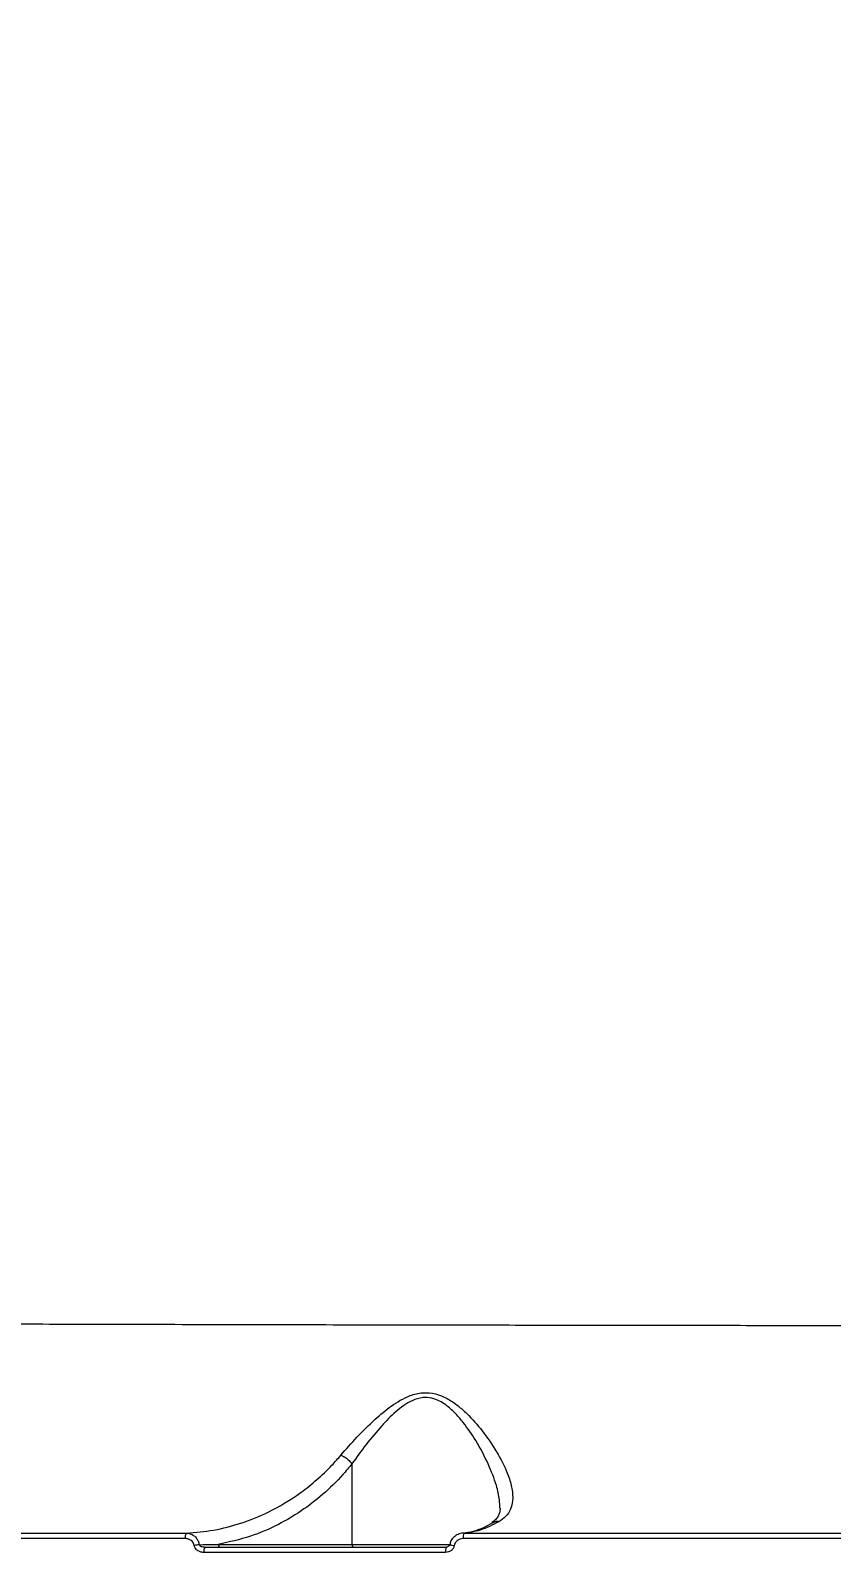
# Model space of a CAD drawing. Header units: millimetres. Extents: x -6901 to 7060, y -7557 to 6158.
# Drawn here: x -1141.4 to -994.5, y 373.2 to 652.4 of the extents above; entities that cross this region are included whole.
import ezdxf

# ---------------------------------------------------------------- set-up
doc = ezdxf.new("R2010")
doc.units = ezdxf.units.MM
for name, color, linetype in [('DIKOM_ОБЪЕКТ', 7, 'Continuous'), ('DIKOM_РАЗМЕР_ЗОНА', 7, 'Continuous'), ('DIKOM_РАЗМЕР_ОБЪЕКТА', 7, 'Continuous')]:
    doc.layers.add(name, color=color, linetype=linetype)
doc.styles.add('style1', font='arial.ttf', dxfattribs={"width": 0.8})
doc.dimstyles.new('1-50', dxfattribs={"dimtxt": 300, "dimasz": 200, "dimexe": 100, "dimexo": 0, "dimgap": 100, "dimtad": 1, "dimtxsty": 'style1', "dimcen": 200, "dimclrd": 7, "dimclre": 7, "dimclrt": 7, "dimadec": 1, "dimazin": 2, "dimtfac": 1, "dimtmove": 0, "dimatfit": 2, "dimfxl": 0, "dimlwd": 25, "dimlwe": 18, "dimarcsym": 0})

# ---------------------------------------------------------------- blocks, each defined once
blk = doc.blocks.new('*D2')
at = {"layer": 'Defpoints', "color": 0, "transparency": 16777216}
for p in [(-1102.73, 4151.17), (-5819.23, -4492.42), (4721.24, -4492.42)]:
    blk.add_point(p, dxfattribs=at)
at = {"layer": 'DIKOM_РАЗМЕР_ОБЪЕКТА', "color": 7, "lineweight": 18, "transparency": 16777216}
for p, q in [((-1102.73, 4151.17), (-5919.23, 4151.17)), ((4721.24, -4492.42), (-5919.23, -4492.42))]:
    blk.add_line(p, q, dxfattribs=at)
at = {"layer": 'DIKOM_РАЗМЕР_ОБЪЕКТА', "color": 7, "lineweight": 25, "transparency": 16777216}
blk.add_line((-5819.23, 3951.17), (-5819.23, -4292.42), dxfattribs=at)
at = {"layer": 'DIKOM_РАЗМЕР_ОБЪЕКТА', "color": 7, "transparency": 16777216}
for points in [[(-5852.56, 3951.17), (-5785.89, 3951.17), (-5819.23, 4151.17)], [(-5852.56, -4292.42), (-5785.89, -4292.42), (-5819.23, -4492.42)]]:
    blk.add_solid(points, dxfattribs=at)
at = {"layer": 'DIKOM_РАЗМЕР_ОБЪЕКТА', "color": 7, "transparency": 16777216, "insert": (-6072.4, -170.63), "char_height": 300, "attachment_point": 5, "rotation": 90, "style": 'style1'}
blk.add_mtext('8650', dxfattribs=at)
blk = doc.blocks.new('*D3')
at = {"layer": 'Defpoints', "color": 0, "transparency": 16777216}
for p in [(-1553.27, 6158.28), (-6450.85, -6312.94), (5659.92, -6312.94)]:
    blk.add_point(p, dxfattribs=at)
at = {"layer": 'DIKOM_РАЗМЕР_ЗОНА', "color": 7, "lineweight": 18, "transparency": 16777216}
for p, q in [((-1553.27, 6158.28), (-6550.85, 6158.28)), ((5659.92, -6312.94), (-6550.85, -6312.94))]:
    blk.add_line(p, q, dxfattribs=at)
at = {"layer": 'DIKOM_РАЗМЕР_ЗОНА', "color": 7, "lineweight": 25, "transparency": 16777216}
blk.add_line((-6450.85, 5958.28), (-6450.85, -6112.94), dxfattribs=at)
at = {"layer": 'DIKOM_РАЗМЕР_ЗОНА', "color": 7, "transparency": 16777216}
for points in [[(-6484.18, 5958.28), (-6417.52, 5958.28), (-6450.85, 6158.28)], [(-6484.18, -6112.94), (-6417.52, -6112.94), (-6450.85, -6312.94)]]:
    blk.add_solid(points, dxfattribs=at)
at = {"layer": 'DIKOM_РАЗМЕР_ЗОНА', "color": 7, "transparency": 16777216, "insert": (-6704.02, -77.33), "char_height": 300, "attachment_point": 5, "rotation": 90, "style": 'style1'}
blk.add_mtext('12500', dxfattribs=at)

msp = doc.modelspace()

# ---------------------------------------------------------------- linework, layer by layer
at = {"layer": 'DIKOM_ОБЪЕКТ', "color": 7, "linetype": 'Continuous', "lineweight": 15}
for p, q in [((-1082.435, 389.437), (-1082.435, 374.675)), ((-1106.951, 374.675), (-1082.435, 374.675)), ((-1082.435, 374.675), (-1064.53, 374.675))]:
    msp.add_line(p, q, dxfattribs=at)
at = {"layer": 'DIKOM_ОБЪЕКТ', "color": 7, "linetype": 'Continuous', "lineweight": 15, "flags": 128}
for points in [[(-1106.951, 374.675), (-1106.945, 374.578), (-1106.926, 374.484), (-1106.896, 374.398), (-1106.856, 374.322), (-1106.806, 374.26), (-1106.75, 374.213), (-1106.689, 374.185), (-1106.626, 374.175)], [(-1082.435, 374.675), (-1082.429, 374.578), (-1082.411, 374.484), (-1082.381, 374.398), (-1082.341, 374.322), (-1082.292, 374.26), (-1082.236, 374.213), (-1082.175, 374.185), (-1082.112, 374.175)]]:
    msp.add_lwpolyline(points, dxfattribs=at)
at = {"layer": 'DIKOM_ОБЪЕКТ', "color": 7, "linetype": 'Continuous', "lineweight": 15}
for centre, radius, start, end in [((-1111.809, 375.944), 1.246, 141.5911, 189.81517), ((-1108.613, 358.202), 16.508, 96.41785, 99.56656), ((-1108.457, 373.415), 1.18, 139.86348, 191.18959), ((-1063.512, 373.426), 1.773, 154.99939, 187.77136), ((-1061.386, 388.312), 14.053, 257.12435, 260.60771), ((-1060.039, 375.954), 2.029, 157.95928, 186.35187)]:
    msp.add_arc(centre, radius, start, end, dxfattribs=at)
for points, knots in [([(-978.739, 910.945), (-985.626, 910.298), (-999.405, 909.003), (-1020.211, 906.308), (-1041.241, 903.041), (-1062.445, 899.131), (-1083.747, 894.594), (-1104.68, 889.523), (-1125.179, 883.95), (-1145.194, 877.915), (-1165.05, 871.319), (-1184.669, 864.161), (-1203.975, 856.454), (-1222.55, 848.363), (-1240.346, 839.926), (-1257.334, 831.184), (-1273.787, 821.998), (-1289.622, 812.381), (-1304.77, 802.356), (-1318.906, 792.136), (-1332.003, 781.761), (-1344.059, 771.271), (-1355.264, 760.502), (-1365.54, 749.478), (-1374.829, 738.232), (-1382.935, 727), (-1389.856, 715.819), (-1395.615, 704.725), (-1400.301, 693.545), (-1403.848, 682.316), (-1406.226, 671.074), (-1407.276, 660.838), (-1407.382, 651.587), (-1406.843, 646.09), (-1406.574, 643.339)], [0, 0, 0, 0, 0.0311784, 0.0623809, 0.0935594, 0.1256442, 0.1577551, 0.1898399, 0.2210202, 0.2522244, 0.2834046, 0.3154897, 0.3476009, 0.3796861, 0.410889, 0.4421158, 0.4733188, 0.5054257, 0.5375585, 0.5696653, 0.6009195, 0.6321978, 0.6634522, 0.69561, 0.7277939, 0.7599519, 0.7912842, 0.8226405, 0.8539729, 0.886209, 0.918471, 0.9507073, 0.9753304, 1, 1, 1, 1]), ([(-1385.137, 417.91), (-1385.124, 417.861), (-1385.095, 417.744), (-1383.976, 417.571), (-1381.951, 417.386), (-1378.942, 417.208), (-1374.943, 417.037), (-1369.915, 416.871), (-1363.932, 416.715), (-1356.806, 416.562), (-1348.448, 416.414), (-1338.793, 416.271), (-1327.995, 416.135), (-1316.043, 416.006), (-1302.951, 415.885), (-1289.021, 415.773), (-1274.328, 415.669), (-1258.957, 415.574), (-1242.639, 415.484), (-1225.391, 415.4), (-1207.251, 415.321), (-1188.635, 415.249), (-1169.621, 415.184), (-1150.292, 415.125), (-1130.318, 415.07), (-1109.74, 415.019), (-1088.618, 414.973), (-1068.811, 414.935), (-1050.448, 414.904), (-1033.557, 414.878), (-1016.559, 414.854), (-999.515, 414.834), (-982.503, 414.816), (-965.515, 414.8), (-948.545, 414.787), (-937.3, 414.781), (-931.677, 414.777)], [0, 0, 0, 0, 0.0201974, 0.0482123, 0.0762272, 0.1042085, 0.1333374, 0.1625041, 0.1916708, 0.2207994, 0.2524708, 0.2841669, 0.3158381, 0.3484345, 0.3810579, 0.4136542, 0.445221, 0.4768119, 0.5083787, 0.5408663, 0.5733806, 0.6058682, 0.63736, 0.668876, 0.7003678, 0.7327772, 0.7652131, 0.7976225, 0.8227775, 0.8479325, 0.8732883, 0.898644, 0.9238816, 0.9491191, 0.9745595, 1, 1, 1, 1]), ([(-1084.458, 391.045), (-1083.505, 392.138), (-1081.58, 394.346), (-1078.483, 397.431), (-1075.772, 399.704), (-1073.581, 401.132), (-1071.671, 402.061), (-1069.45, 402.604), (-1066.804, 402.353), (-1064.496, 401.233), (-1062.537, 399.77), (-1060.427, 397.79), (-1057.979, 394.89), (-1055.484, 391.112), (-1053.824, 387.671), (-1053.012, 384.843), (-1052.873, 382.776), (-1053.291, 381.069), (-1054.114, 379.77), (-1055.043, 379.124), (-1055.47, 378.826)], [0, 0, 0, 0, 0.0753141, 0.1521194, 0.213185, 0.2441325, 0.2756859, 0.3129822, 0.3506013, 0.4012227, 0.4378753, 0.4745856, 0.550792, 0.6403396, 0.7326456, 0.7930008, 0.8549395, 0.904775, 0.9561056, 1, 1, 1, 1]), ([(-1055.334, 381.287), (-1055.333, 381.802), (-1055.331, 383.089), (-1055.996, 385.816), (-1057.374, 389.462), (-1059.468, 393.415), (-1061.562, 396.506), (-1063.358, 398.627), (-1064.734, 399.91), (-1066.09, 400.84), (-1067.446, 401.459), (-1068.612, 401.635), (-1069.977, 401.552), (-1071.349, 401.135), (-1072.988, 400.15), (-1074.894, 398.626), (-1077.236, 396.217), (-1079.903, 392.96), (-1081.622, 390.617), (-1082.437, 389.448), (-1082.438, 389.447)], [0, 0, 0, 0, 0.0504782, 0.1261741, 0.2364175, 0.349794, 0.4382899, 0.4838136, 0.5292427, 0.5575463, 0.5866264, 0.6209942, 0.6276941, 0.6687415, 0.7042621, 0.7408369, 0.8139262, 0.9061245, 0.9999019, 1, 1, 1, 1]), ([(-1112.785, 376.718), (-1111.123, 376.863), (-1107.778, 377.156), (-1102.758, 378.47), (-1097.343, 380.646), (-1092.676, 383.435), (-1088.845, 386.492), (-1086.411, 388.804), (-1085.008, 390.413), (-1084.458, 391.045)], [0, 0, 0, 0, 0.161025, 0.323858, 0.4936623, 0.7083266, 0.8185417, 0.9287376, 1, 1, 1, 1]), ([(-1084.458, 391.045), (-1084.418, 391.028), (-1084.14, 390.91), (-1083.614, 390.605), (-1082.935, 390.058), (-1082.604, 389.651), (-1082.438, 389.447)], [0, 0, 0, 0, 0.0544765, 0.3767067, 0.6883587, 1, 1, 1, 1]), ([(-1082.435, 389.437), (-1082.989, 388.768), (-1084.669, 386.74), (-1087.748, 383.761), (-1091.717, 380.712), (-1096.149, 378.112), (-1101.221, 375.915), (-1104.968, 375.104), (-1106.951, 374.675)], [0, 0, 0, 0, 0.0822949, 0.2495067, 0.4173006, 0.5846548, 0.7802079, 1, 1, 1, 1]), ([(-1082.438, 389.447), (-1082.437, 389.446), (-1082.436, 389.444), (-1082.435, 389.44), (-1082.435, 389.437), (-1082.435, 389.437)], [0, 0, 0, 0, 0.3321161, 0.7917704, 1, 1, 1, 1]), ([(-1055.279, 381.286), (-1055.278, 381.28), (-1055.263, 380.996), (-1055.345, 380.585), (-1055.533, 379.93), (-1055.939, 379.381), (-1056.384, 378.935), (-1056.755, 378.724), (-1056.831, 378.681)], [0, 0, 0, 0, 0.0039508, 0.1880693, 0.4293508, 0.7179169, 0.9423961, 1, 1, 1, 1]), ([(-1056.683, 378.591), (-1057.219, 378.281), (-1058.327, 377.641), (-1060.008, 377.057), (-1061.282, 376.743), (-1061.991, 376.73), (-1062.126, 376.728)], [0, 0, 0, 0, 0.2936083, 0.6054119, 0.924727, 1, 1, 1, 1]), ([(-1055.47, 378.826), (-1056.619, 378.234), (-1058.736, 377.143), (-1060.92, 376.85), (-1061.92, 376.715)], [0, 0, 0, 0, 0.5425523, 1, 1, 1, 1]), ([(-1055.47, 378.826), (-1055.51, 378.83), (-1055.761, 378.86), (-1056.198, 378.838), (-1056.52, 378.649), (-1056.668, 378.562)], [0, 0, 0, 0, 0.0907969, 0.5819306, 1, 1, 1, 1]), ([(-1113.037, 375.731), (-1120.118, 375.732), (-1134.279, 375.732), (-1155.143, 375.734), (-1175.716, 375.735), (-1189.055, 375.736), (-1195.724, 375.736)], [0, 0, 0, 0, 0.2485949, 0.4971895, 0.7485943, 1, 1, 1, 1]), ([(-1195.286, 376.724), (-1188.707, 376.724), (-1175.548, 376.723), (-1155.106, 376.721), (-1134.218, 376.719), (-1119.93, 376.718), (-1112.785, 376.718)], [0, 0, 0, 0, 0.2485948, 0.4971905, 0.7485946, 1, 1, 1, 1]), ([(-1111.357, 374.48), (-1111.395, 374.625), (-1111.47, 374.915), (-1111.761, 375.275), (-1112.161, 375.555), (-1112.606, 375.708), (-1112.913, 375.725), (-1113.037, 375.731)], [0, 0, 0, 0, 0.1920515, 0.3835756, 0.5901959, 0.8340658, 1, 1, 1, 1]), ([(-1112.785, 376.718), (-1112.616, 376.705), (-1112.193, 376.672), (-1111.578, 376.404), (-1111.026, 375.927), (-1110.624, 375.322), (-1110.514, 374.847), (-1110.459, 374.607)], [0, 0, 0, 0, 0.1576172, 0.3931737, 0.5991435, 0.7967264, 1, 1, 1, 1]), ([(-1109.615, 373.186), (-1109.743, 373.193), (-1110.062, 373.21), (-1110.526, 373.372), (-1110.941, 373.665), (-1111.24, 374.035), (-1111.318, 374.332), (-1111.357, 374.48)], [0, 0, 0, 0, 0.1655345, 0.4120357, 0.6200569, 0.8097022, 1, 1, 1, 1]), ([(-1110.459, 374.607), (-1110.338, 374.608), (-1109.168, 374.622), (-1107.999, 374.65), (-1106.951, 374.675)], [0, 0, 0, 0, 0.1029366, 1, 1, 1, 1]), ([(-1110.459, 374.607), (-1110.446, 374.575), (-1110.424, 374.522), (-1110.337, 374.427), (-1110.182, 374.326), (-1109.921, 374.234), (-1109.638, 374.183), (-1109.44, 374.178), (-1109.359, 374.175)], [0, 0, 0, 0, 0.0790068, 0.1356538, 0.3029637, 0.5190488, 0.8023435, 1, 1, 1, 1]), ([(-1109.359, 374.175), (-1102.058, 374.175), (-1087.435, 374.175), (-1072.565, 374.175), (-1065.119, 374.175)], [0, 0, 0, 0, 0.4992722, 1, 1, 1, 1]), ([(-1063.679, 374.447), (-1063.724, 374.289), (-1063.821, 373.951), (-1064.19, 373.536), (-1064.693, 373.242), (-1065.077, 373.205), (-1065.268, 373.186)], [0, 0, 0, 0, 0.2213908, 0.4744098, 0.7373178, 1, 1, 1, 1]), ([(-1064.521, 374.614), (-1064.528, 374.581), (-1064.545, 374.493), (-1064.639, 374.362), (-1064.802, 374.239), (-1064.977, 374.175), (-1065.089, 374.181), (-1065.119, 374.182)], [0, 0, 0, 0, 0.1209527, 0.3196212, 0.5725955, 0.8842477, 1, 1, 1, 1]), ([(-1062.043, 376.709), (-1062.057, 376.71), (-1062.376, 376.727), (-1063.008, 376.533), (-1063.771, 376.049), (-1064.317, 375.369), (-1064.435, 374.849), (-1064.491, 374.606)], [0, 0, 0, 0, 0.0113232, 0.2759559, 0.5462954, 0.787678, 1, 1, 1, 1]), ([(-1062.055, 375.729), (-1062.252, 375.71), (-1062.644, 375.672), (-1063.158, 375.372), (-1063.534, 374.949), (-1063.633, 374.605), (-1063.679, 374.447)], [0, 0, 0, 0, 0.2632577, 0.5266602, 0.7813269, 1, 1, 1, 1]), ([(-990.927, 375.727), (-996.849, 375.727), (-1008.695, 375.728), (-1026.499, 375.728), (-1044.308, 375.729), (-1056.14, 375.729), (-1062.055, 375.729)], [0, 0, 0, 0, 0.249097, 0.498194, 0.7490969, 1, 1, 1, 1]), ([(-1061.92, 376.715), (-1056.06, 376.715), (-1044.34, 376.715), (-1026.615, 376.714), (-1008.809, 376.713), (-996.905, 376.713), (-990.953, 376.713)], [0, 0, 0, 0, 0.2490972, 0.4981942, 0.7490971, 1, 1, 1, 1]), ([(-1065.268, 373.186), (-1065.927, 373.186), (-1069.223, 373.186), (-1078.31, 373.186), (-1092.486, 373.186), (-1103.902, 373.186), (-1109.615, 373.186)], [0, 0, 0, 0, 0.0441429, 0.2207208, 0.6100159, 1, 1, 1, 1])]:
    msp.add_open_spline(points, degree=3, knots=knots, dxfattribs=at)

# ---------------------------------------------------------------- dimensions: what is measured, and where the dimension line sits
at = {"layer": 'DIKOM_РАЗМЕР_ЗОНА'}
dim = msp.add_linear_dim(base=(-6450.85, -6312.937), p1=(-1553.272, 6158.285), p2=(5659.925, -6312.937), angle=90, text='12500', dimstyle='1-50', dxfattribs=at)
dim.commit()
dim.dimension.update_dxf_attribs({"geometry": '*D3', "text_midpoint": (-6450.85, -77.326), "dimtype": 160})
at = {"layer": 'DIKOM_РАЗМЕР_ОБЪЕКТА'}
dim = msp.add_linear_dim(base=(-5819.225, -4492.425), p1=(-1102.732, 4151.169), p2=(4721.24, -4492.425), angle=90, text='8650', dimstyle='1-50', dxfattribs=at)
dim.commit()
dim.dimension.update_dxf_attribs({"geometry": '*D2', "text_midpoint": (-5819.225, -170.628), "dimtype": 160})

doc.saveas('drawing.dxf')
